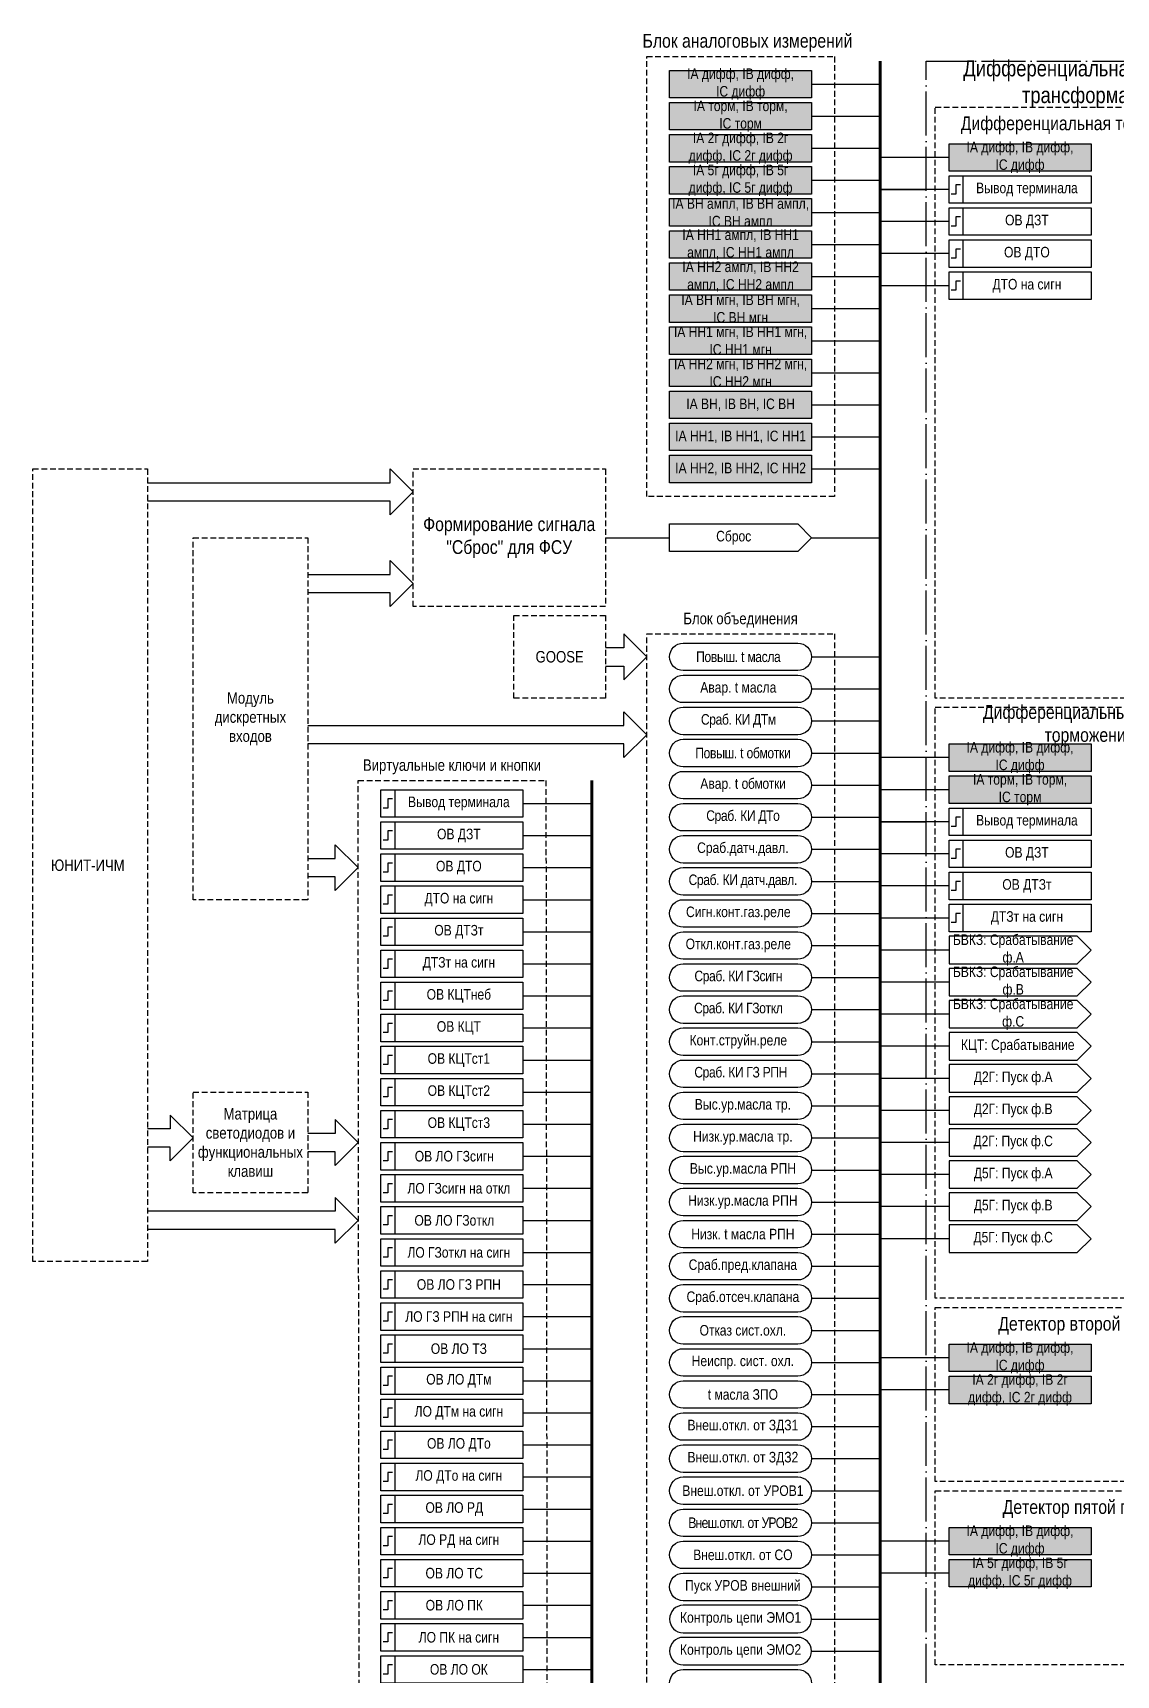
# Model space of a CAD drawing. Header units: millimetres. Extents: x -1361 to 2220, y 0 to 841.
# Drawn here: x -1361 to -1124.5, y 378.7 to 737.2 of the extents above; entities that cross this region are included whole.
import ezdxf

# ---------------------------------------------------------------- set-up
doc = ezdxf.new("R2010")
doc.units = ezdxf.units.MM
doc.linetypes.add('ACAD_ISO04W100', pattern=[30, 24, -3, 0, -3])
doc.linetypes.add('штриховая2', pattern=[0.375, 0.25, -0.125])
doc.layers.add('TEXT', color=7, linetype='Continuous', lineweight=25)
doc.layers.add('Основная', color=7, linetype='Continuous')
doc.styles.add('2.5_Gost_RD', font='ARIALN.TTF', dxfattribs={"height": 2.5})
doc.styles.add('3.5_Gost_RD', font='ARIALN.TTF', dxfattribs={"height": 3.5})

msp = doc.modelspace()

# ---------------------------------------------------------------- hatches: boundary and pattern name
at = {"ltscale": 100, "true_color": 0xef8637}
h = msp.add_hatch(color=30, dxfattribs=at)
h.dxf.hatch_style = 1
h.paths.add_polyline_path([(-1222, 729), (-1191, 729), (-1191, 723), (-1222, 723)])
h = msp.add_hatch(color=30, dxfattribs=at)
h.dxf.hatch_style = 1
h.paths.add_polyline_path([(-1222, 722), (-1191, 722), (-1191, 716), (-1222, 716)])
h = msp.add_hatch(color=30, dxfattribs=at)
h.dxf.hatch_style = 1
h.paths.add_polyline_path([(-1222, 715), (-1191, 715), (-1191, 709), (-1222, 709)])
h = msp.add_hatch(color=30, dxfattribs=at)
h.dxf.hatch_style = 1
h.paths.add_polyline_path([(-1161, 713), (-1130, 713), (-1130, 707), (-1161, 707)])
h = msp.add_hatch(color=30, dxfattribs=at)
h.dxf.hatch_style = 1
h.paths.add_polyline_path([(-1222, 708), (-1191, 708), (-1191, 702), (-1222, 702)])
h = msp.add_hatch(color=30, dxfattribs=at)
h.dxf.hatch_style = 1
h.paths.add_polyline_path([(-1222, 701), (-1191, 701), (-1191, 695), (-1222, 695)])
h = msp.add_hatch(color=30, dxfattribs=at)
h.dxf.hatch_style = 1
h.paths.add_polyline_path([(-1222, 694), (-1191, 694), (-1191, 688), (-1222, 688)])
h = msp.add_hatch(color=30, dxfattribs=at)
h.dxf.hatch_style = 1
h.paths.add_polyline_path([(-1222, 687), (-1191, 687), (-1191, 681), (-1222, 681)])
h = msp.add_hatch(color=30, dxfattribs=at)
h.dxf.hatch_style = 1
h.paths.add_polyline_path([(-1222, 680), (-1191, 680), (-1191, 674), (-1222, 674)])
h = msp.add_hatch(color=30, dxfattribs=at)
h.dxf.hatch_style = 1
h.paths.add_polyline_path([(-1222, 673), (-1191, 673), (-1191, 667), (-1222, 667)])
h = msp.add_hatch(color=30, dxfattribs=at)
h.dxf.hatch_style = 1
h.paths.add_polyline_path([(-1222, 666), (-1191, 666), (-1191, 660), (-1222, 660)])
h = msp.add_hatch(color=30, dxfattribs=at)
h.dxf.hatch_style = 1
h.paths.add_polyline_path([(-1222, 659), (-1191, 659), (-1191, 653), (-1222, 653)])
h = msp.add_hatch(color=30, dxfattribs=at)
h.dxf.hatch_style = 1
h.paths.add_polyline_path([(-1222, 652), (-1191, 652), (-1191, 646), (-1222, 646)])
h = msp.add_hatch(color=30, dxfattribs=at)
h.dxf.hatch_style = 1
h.paths.add_polyline_path([(-1222, 645), (-1191, 645), (-1191, 639), (-1222, 639)])
h = msp.add_hatch(color=30, dxfattribs=at)
h.dxf.hatch_style = 1
h.paths.add_polyline_path([(-1161, 582), (-1130, 582), (-1130, 576), (-1161, 576)])
h = msp.add_hatch(color=30, dxfattribs=at)
h.dxf.hatch_style = 1
h.paths.add_polyline_path([(-1161, 575), (-1130, 575), (-1130, 569), (-1161, 569)])
h = msp.add_hatch(color=30, dxfattribs=at)
h.dxf.hatch_style = 1
h.paths.add_polyline_path([(-1161, 451), (-1130, 451), (-1130, 445), (-1161, 445)])
h = msp.add_hatch(color=30, dxfattribs=at)
h.dxf.hatch_style = 1
h.paths.add_polyline_path([(-1161, 444), (-1130, 444), (-1130, 438), (-1161, 438)])
h = msp.add_hatch(color=30, dxfattribs=at)
h.dxf.hatch_style = 1
h.paths.add_polyline_path([(-1161, 411), (-1130, 411), (-1130, 405), (-1161, 405)])
h = msp.add_hatch(color=30, dxfattribs=at)
h.dxf.hatch_style = 1
h.paths.add_polyline_path([(-1161, 404), (-1130, 404), (-1130, 398), (-1161, 398)])

# ---------------------------------------------------------------- linework, layer by layer
at = {"lineweight": 100, "ltscale": 100}
for p, q in [((-1176, 731), (-1176, 55)), ((-1239, 574), (-1239, 138))]:
    msp.add_line(p, q, dxfattribs=at)
at = {"ltscale": 100}
for p, q in [((-1191, 726), (-1176, 726)), ((-1191, 719), (-1176, 719)), ((-1191, 712), (-1176, 712)), ((-1161, 710), (-1176, 710)), ((-1191, 705), (-1176, 705)), ((-1161, 703), (-1176, 703)), ((-1176, 703), (-1166, 703)), ((-1191, 698), (-1176, 698)), ((-1161, 696), (-1176, 696)), ((-1191, 691), (-1176, 691)), ((-1161, 689), (-1176, 689)), ((-1191, 684), (-1176, 684)), ((-1161, 682), (-1176, 682)), ((-1191, 677), (-1176, 677)), ((-1191, 670), (-1176, 670)), ((-1191, 663), (-1176, 663)), ((-1191, 656), (-1176, 656)), ((-1191, 649), (-1176, 649)), ((-1191, 642), (-1176, 642)), ((-1191, 627), (-1176, 627)), ((-1191, 601), (-1176, 601)), ((-1191, 594), (-1176, 594)), ((-1191, 587), (-1176, 587)), ((-1191, 580), (-1176, 580)), ((-1161, 579), (-1176, 579)), ((-1191, 573), (-1176, 573)), ((-1161, 572), (-1176, 572)), ((-1254, 569), (-1239, 569)), ((-1191, 566), (-1176, 566)), ((-1161, 565), (-1176, 565)), ((-1176, 565), (-1166, 565)), ((-1254, 562), (-1239, 562)), ((-1191, 559), (-1176, 559)), ((-1161, 558), (-1176, 558)), ((-1254, 555), (-1239, 555)), ((-1191, 552), (-1176, 552)), ((-1161, 551), (-1176, 551)), ((-1254, 548), (-1239, 548)), ((-1191, 545), (-1176, 545)), ((-1161, 544), (-1176, 544)), ((-1254, 541), (-1239, 541)), ((-1191, 538), (-1176, 538)), ((-1161, 537), (-1176, 537)), ((-1254, 534), (-1239, 534)), ((-1191, 531), (-1176, 531)), ((-1254, 527), (-1239, 527)), ((-1161, 530), (-1176, 530)), ((-1191, 524), (-1176, 524)), ((-1254, 520), (-1239, 520)), ((-1161, 523), (-1176, 523)), ((-1191, 517), (-1176, 517)), ((-1254, 513), (-1239, 513)), ((-1161, 516), (-1176, 516)), ((-1191, 510), (-1176, 510)), ((-1161, 509), (-1176, 509)), ((-1254, 506), (-1239, 506)), ((-1191, 503), (-1176, 503)), ((-1161, 502), (-1176, 502)), ((-1254, 499), (-1239, 499)), ((-1191, 496), (-1176, 496)), ((-1161, 495), (-1176, 495)), ((-1254, 492), (-1239, 492)), ((-1191, 489), (-1176, 489)), ((-1161, 488), (-1176, 488)), ((-1254, 485), (-1239, 485)), ((-1191, 482), (-1176, 482)), ((-1161, 481), (-1176, 481)), ((-1254, 478), (-1239, 478)), ((-1191, 475), (-1176, 475)), ((-1161, 474), (-1176, 474)), ((-1254, 471), (-1239, 471)), ((-1191, 468), (-1176, 468)), ((-1254, 464), (-1239, 464)), ((-1191, 461), (-1176, 461)), ((-1254, 457), (-1239, 457)), ((-1191, 454), (-1176, 454)), ((-1254, 450), (-1239, 450)), ((-1191, 447), (-1176, 447)), ((-1161, 448), (-1176, 448)), ((-1254, 443), (-1239, 443)), ((-1161, 441), (-1176, 441)), ((-1191, 440), (-1176, 440)), ((-1254, 436), (-1239, 436)), ((-1191, 433), (-1176, 433)), ((-1254, 429), (-1239, 429)), ((-1191, 426), (-1176, 426)), ((-1254, 422), (-1239, 422)), ((-1191, 419), (-1176, 419)), ((-1254, 415), (-1239, 415)), ((-1191, 412), (-1176, 412)), ((-1254, 408), (-1239, 408)), ((-1161, 408), (-1176, 408)), ((-1191, 405), (-1176, 405)), ((-1254, 401), (-1239, 401)), ((-1191, 398), (-1176, 398)), ((-1161, 401), (-1176, 401)), ((-1254, 394), (-1239, 394)), ((-1191, 391), (-1176, 391)), ((-1254, 387), (-1239, 387)), ((-1191, 384), (-1176, 384)), ((-1254, 380), (-1239, 380))]:
    msp.add_line(p, q, dxfattribs=at)
at = {"color": 7, "linetype": 'штриховая2', "ltscale": 5}
for points in [[(-1227, 732), (-1186, 732), (-1186, 636), (-1227, 636)], [(-1361, 642), (-1336, 642), (-1336, 469), (-1361, 469)], [(-1278, 642), (-1236, 642), (-1236, 612), (-1278, 612)], [(-1326, 627), (-1301, 627), (-1301, 548), (-1326, 548)], [(-1256, 610), (-1236, 610), (-1236, 592), (-1256, 592)], [(-1227, 606), (-1186, 606), (-1186, 244), (-1227, 244)], [(-1290, 574), (-1249, 574), (-1248.5, 144), (-1289.5, 144)], [(-1326, 506), (-1301, 506), (-1301, 484), (-1326, 484)]]:
    msp.add_lwpolyline(points, close=True, dxfattribs=at)
at = {"ltscale": 100}
for points in [[(-1222, 729), (-1191, 729), (-1191, 723), (-1222, 723)], [(-1222, 722), (-1191, 722), (-1191, 716), (-1222, 716)], [(-1222, 715), (-1191, 715), (-1191, 709), (-1222, 709)], [(-1161, 713), (-1130, 713), (-1130, 707), (-1161, 707)], [(-1222, 708), (-1191, 708), (-1191, 702), (-1222, 702)], [(-1161, 706), (-1158, 706), (-1158, 700), (-1161, 700)], [(-1161, 706), (-1130, 706), (-1130, 700), (-1161, 700)], [(-1222, 701), (-1191, 701), (-1191, 695), (-1222, 695)], [(-1161, 699), (-1158, 699), (-1158, 693), (-1161, 693)], [(-1161, 699), (-1130, 699), (-1130, 693), (-1161, 693)], [(-1222, 694), (-1191, 694), (-1191, 688), (-1222, 688)], [(-1161, 692), (-1158, 692), (-1158, 686), (-1161, 686)], [(-1161, 692), (-1130, 692), (-1130, 686), (-1161, 686)], [(-1222, 687), (-1191, 687), (-1191, 681), (-1222, 681)], [(-1161, 685), (-1158, 685), (-1158, 679), (-1161, 679)], [(-1161, 685), (-1130, 685), (-1130, 679), (-1161, 679)], [(-1222, 680), (-1191, 680), (-1191, 674), (-1222, 674)], [(-1222, 673), (-1191, 673), (-1191, 667), (-1222, 667)], [(-1222, 666), (-1191, 666), (-1191, 660), (-1222, 660)], [(-1222, 659), (-1191, 659), (-1191, 653), (-1222, 653)], [(-1222, 652), (-1191, 652), (-1191, 646), (-1222, 646)], [(-1222, 645), (-1191, 645), (-1191, 639), (-1222, 639)], [(-1161, 582), (-1130, 582), (-1130, 576), (-1161, 576)], [(-1161, 575), (-1130, 575), (-1130, 569), (-1161, 569)], [(-1285, 572), (-1282, 572), (-1282, 566), (-1285, 566)], [(-1285, 572), (-1254, 572), (-1254, 566), (-1285, 566)], [(-1161, 568), (-1158, 568), (-1158, 562), (-1161, 562)], [(-1161, 568), (-1130, 568), (-1130, 562), (-1161, 562)], [(-1285, 565), (-1282, 565), (-1282, 559), (-1285, 559)], [(-1285, 565), (-1254, 565), (-1254, 559), (-1285, 559)], [(-1161, 561), (-1158, 561), (-1158, 555), (-1161, 555)], [(-1161, 561), (-1130, 561), (-1130, 555), (-1161, 555)], [(-1285, 558), (-1282, 558), (-1282, 552), (-1285, 552)], [(-1285, 558), (-1254, 558), (-1254, 552), (-1285, 552)], [(-1161, 554), (-1158, 554), (-1158, 548), (-1161, 548)], [(-1161, 554), (-1130, 554), (-1130, 548), (-1161, 548)], [(-1285, 551), (-1282, 551), (-1282, 545), (-1285, 545)], [(-1285, 551), (-1254, 551), (-1254, 545), (-1285, 545)], [(-1161, 547), (-1158, 547), (-1158, 541), (-1161, 541)], [(-1161, 547), (-1130, 547), (-1130, 541), (-1161, 541)], [(-1285, 544), (-1282, 544), (-1282, 538), (-1285, 538)], [(-1285, 544), (-1254, 544), (-1254, 538), (-1285, 538)], [(-1285, 537), (-1282, 537), (-1282, 531), (-1285, 531)], [(-1285, 537), (-1254, 537), (-1254, 531), (-1285, 531)], [(-1285, 530), (-1282, 530), (-1282, 524), (-1285, 524)], [(-1285, 530), (-1254, 530), (-1254, 524), (-1285, 524)], [(-1285, 523), (-1282, 523), (-1282, 517), (-1285, 517)], [(-1285, 523), (-1254, 523), (-1254, 517), (-1285, 517)], [(-1285, 516), (-1282, 516), (-1282, 510), (-1285, 510)], [(-1285, 516), (-1254, 516), (-1254, 510), (-1285, 510)], [(-1285, 509), (-1282, 509), (-1282, 503), (-1285, 503)], [(-1285, 509), (-1254, 509), (-1254, 503), (-1285, 503)], [(-1285, 502), (-1282, 502), (-1282, 496), (-1285, 496)], [(-1285, 502), (-1254, 502), (-1254, 496), (-1285, 496)], [(-1285, 495), (-1282, 495), (-1282, 489), (-1285, 489)], [(-1285, 495), (-1254, 495), (-1254, 489), (-1285, 489)], [(-1285, 488), (-1282, 488), (-1282, 482), (-1285, 482)], [(-1285, 488), (-1254, 488), (-1254, 482), (-1285, 482)], [(-1285, 481), (-1282, 481), (-1282, 475), (-1285, 475)], [(-1285, 481), (-1254, 481), (-1254, 475), (-1285, 475)], [(-1285, 474), (-1282, 474), (-1282, 468), (-1285, 468)], [(-1285, 474), (-1254, 474), (-1254, 468), (-1285, 468)], [(-1285, 467), (-1282, 467), (-1282, 461), (-1285, 461)], [(-1285, 467), (-1254, 467), (-1254, 461), (-1285, 461)], [(-1285, 460), (-1282, 460), (-1282, 454), (-1285, 454)], [(-1285, 460), (-1254, 460), (-1254, 454), (-1285, 454)], [(-1285, 453), (-1282, 453), (-1282, 447), (-1285, 447)], [(-1285, 453), (-1254, 453), (-1254, 447), (-1285, 447)], [(-1161, 451), (-1130, 451), (-1130, 445), (-1161, 445)], [(-1285, 446), (-1282, 446), (-1282, 440), (-1285, 440)], [(-1285, 446), (-1254, 446), (-1254, 440), (-1285, 440)], [(-1161, 444), (-1130, 444), (-1130, 438), (-1161, 438)], [(-1285, 439), (-1282, 439), (-1282, 433), (-1285, 433)], [(-1285, 439), (-1254, 439), (-1254, 433), (-1285, 433)], [(-1285, 432), (-1282, 432), (-1282, 426), (-1285, 426)], [(-1285, 432), (-1254, 432), (-1254, 426), (-1285, 426)], [(-1285, 425), (-1282, 425), (-1282, 419), (-1285, 419)], [(-1285, 425), (-1254, 425), (-1254, 419), (-1285, 419)], [(-1285, 418), (-1282, 418), (-1282, 412), (-1285, 412)], [(-1285, 418), (-1254, 418), (-1254, 412), (-1285, 412)], [(-1285, 411), (-1282, 411), (-1282, 405), (-1285, 405)], [(-1285, 411), (-1254, 411), (-1254, 405), (-1285, 405)], [(-1161, 411), (-1130, 411), (-1130, 405), (-1161, 405)], [(-1285, 404), (-1282, 404), (-1282, 398), (-1285, 398)], [(-1285, 404), (-1254, 404), (-1254, 398), (-1285, 398)], [(-1161, 404), (-1130, 404), (-1130, 398), (-1161, 398)], [(-1285, 397), (-1282, 397), (-1282, 391), (-1285, 391)], [(-1285, 397), (-1254, 397), (-1254, 391), (-1285, 391)], [(-1285, 390), (-1282, 390), (-1282, 384), (-1285, 384)], [(-1285, 390), (-1254, 390), (-1254, 384), (-1285, 384)], [(-1285, 383), (-1282, 383), (-1282, 377), (-1285, 377)], [(-1285, 383), (-1254, 383), (-1254, 377), (-1285, 377)]]:
    msp.add_lwpolyline(points, close=True, dxfattribs=at)
at = {"color": 251, "linetype": 'ACAD_ISO04W100', "lineweight": 30, "ltscale": 0.4, "true_color": 0x58595b}
msp.add_lwpolyline([(-1166, 731), (-1081, 731), (-1081, 255), (-1166, 255)], close=True, dxfattribs=at)
at = {"linetype": 'штриховая2', "ltscale": 5}
for points in [[(-1164, 721), (-1083, 721), (-1083, 592), (-1164, 592)], [(-1164, 590), (-1083, 590), (-1083, 461), (-1164, 461)], [(-1164, 459), (-1083, 459), (-1083, 421), (-1164, 421)], [(-1164, 419), (-1083, 419), (-1083, 381), (-1164, 381)]]:
    msp.add_lwpolyline(points, close=True, dxfattribs=at)
at = {"lineweight": 30, "ltscale": 100}
for points in [[(-1158.5, 704), (-1159.5, 704), (-1159.5, 702), (-1160.5, 702)], [(-1158.5, 697), (-1159.5, 697), (-1159.5, 695), (-1160.5, 695)], [(-1158.5, 690), (-1159.5, 690), (-1159.5, 688), (-1160.5, 688)], [(-1158.5, 683), (-1159.5, 683), (-1159.5, 681), (-1160.5, 681)], [(-1282.5, 570), (-1283.5, 570), (-1283.5, 568), (-1284.5, 568)], [(-1282.5, 563), (-1283.5, 563), (-1283.5, 561), (-1284.5, 561)], [(-1158.5, 566), (-1159.5, 566), (-1159.5, 564), (-1160.5, 564)], [(-1282.5, 556), (-1283.5, 556), (-1283.5, 554), (-1284.5, 554)], [(-1158.5, 559), (-1159.5, 559), (-1159.5, 557), (-1160.5, 557)], [(-1158.5, 552), (-1159.5, 552), (-1159.5, 550), (-1160.5, 550)], [(-1282.5, 549), (-1283.5, 549), (-1283.5, 547), (-1284.5, 547)], [(-1158.5, 545), (-1159.5, 545), (-1159.5, 543), (-1160.5, 543)], [(-1282.5, 542), (-1283.5, 542), (-1283.5, 540), (-1284.5, 540)], [(-1282.5, 535), (-1283.5, 535), (-1283.5, 533), (-1284.5, 533)], [(-1282.5, 528), (-1283.5, 528), (-1283.5, 526), (-1284.5, 526)], [(-1282.5, 521), (-1283.5, 521), (-1283.5, 519), (-1284.5, 519)], [(-1282.5, 514), (-1283.5, 514), (-1283.5, 512), (-1284.5, 512)], [(-1282.5, 507), (-1283.5, 507), (-1283.5, 505), (-1284.5, 505)], [(-1282.5, 500), (-1283.5, 500), (-1283.5, 498), (-1284.5, 498)], [(-1282.5, 493), (-1283.5, 493), (-1283.5, 491), (-1284.5, 491)], [(-1282.5, 486), (-1283.5, 486), (-1283.5, 484), (-1284.5, 484)], [(-1282.5, 479), (-1283.5, 479), (-1283.5, 477), (-1284.5, 477)], [(-1282.5, 472), (-1283.5, 472), (-1283.5, 470), (-1284.5, 470)], [(-1282.5, 465), (-1283.5, 465), (-1283.5, 463), (-1284.5, 463)], [(-1282.5, 458), (-1283.5, 458), (-1283.5, 456), (-1284.5, 456)], [(-1282.5, 451), (-1283.5, 451), (-1283.5, 449), (-1284.5, 449)], [(-1282.5, 444), (-1283.5, 444), (-1283.5, 442), (-1284.5, 442)], [(-1282.5, 437), (-1283.5, 437), (-1283.5, 435), (-1284.5, 435)], [(-1282.5, 430), (-1283.5, 430), (-1283.5, 428), (-1284.5, 428)], [(-1282.5, 423), (-1283.5, 423), (-1283.5, 421), (-1284.5, 421)], [(-1282.5, 416), (-1283.5, 416), (-1283.5, 414), (-1284.5, 414)], [(-1282.5, 409), (-1283.5, 409), (-1283.5, 407), (-1284.5, 407)], [(-1282.5, 402), (-1283.5, 402), (-1283.5, 400), (-1284.5, 400)], [(-1282.5, 395), (-1283.5, 395), (-1283.5, 393), (-1284.5, 393)], [(-1282.5, 388), (-1283.5, 388), (-1283.5, 386), (-1284.5, 386)], [(-1282.5, 381), (-1283.5, 381), (-1283.5, 379), (-1284.5, 379)]]:
    msp.add_lwpolyline(points, dxfattribs=at)
at = {"ltscale": 100}
for points in [[(-1336, 639), (-1283, 639), (-1283, 642), (-1278, 637), (-1283, 632), (-1283, 635), (-1336, 635)], [(-1222, 630), (-1194, 630), (-1191, 627), (-1194, 624), (-1222, 624), (-1222, 630)], [(-1236, 627), (-1222, 627)], [(-1301, 619), (-1283, 619), (-1283, 622), (-1278, 617), (-1283, 612), (-1283, 615), (-1301, 615)], [(-1236, 599), (-1232, 599), (-1232, 596), (-1227, 601), (-1232, 606), (-1232, 603), (-1236, 603)], [(-1301, 586), (-1232, 586), (-1232, 589), (-1227, 584), (-1232, 579), (-1232, 582), (-1301, 582)], [(-1301, 557), (-1295, 557), (-1295, 560), (-1290, 555), (-1295, 550), (-1295, 553), (-1301, 553)], [(-1326, 496), (-1331, 501), (-1331, 498), (-1336, 498)], [(-1290, 495), (-1295, 500), (-1295, 497), (-1301, 497)], [(-1326, 496), (-1331, 491), (-1331, 494), (-1336, 494)], [(-1290, 495), (-1295, 490), (-1295, 493), (-1301, 493)], [(-1290, 478), (-1295, 483), (-1295, 480), (-1336, 480)], [(-1290, 478), (-1295, 473), (-1295, 476), (-1336, 476)]]:
    msp.add_lwpolyline(points, dxfattribs=at)
for points in [[(-1219, 598, -1), (-1219, 604), (-1194, 604, -1), (-1194, 598)], [(-1219, 591, -1), (-1219, 597), (-1194, 597, -1), (-1194, 591)], [(-1219, 584, -1), (-1219, 590), (-1194, 590, -1), (-1194, 584)], [(-1219, 577, -1), (-1219, 583), (-1194, 583, -1), (-1194, 577)], [(-1219, 570, -1), (-1219, 576), (-1194, 576, -1), (-1194, 570)], [(-1219, 563, -1), (-1219, 569), (-1194, 569, -1), (-1194, 563)], [(-1219, 556, -1), (-1219, 562), (-1194, 562, -1), (-1194, 556)], [(-1219, 549, -1), (-1219, 555), (-1194, 555, -1), (-1194, 549)], [(-1219, 542, -1), (-1219, 548), (-1194, 548, -1), (-1194, 542)], [(-1219, 535, -1), (-1219, 541), (-1194, 541, -1), (-1194, 535)], [(-1219, 528, -1), (-1219, 534), (-1194, 534, -1), (-1194, 528)], [(-1219, 521, -1), (-1219, 527), (-1194, 527, -1), (-1194, 521)], [(-1219, 514, -1), (-1219, 520), (-1194, 520, -1), (-1194, 514)], [(-1219, 507, -1), (-1219, 513), (-1194, 513, -1), (-1194, 507)], [(-1219, 500, -1), (-1219, 506), (-1194, 506, -1), (-1194, 500)], [(-1219, 493, -1), (-1219, 499), (-1194, 499, -1), (-1194, 493)], [(-1219, 486, -1), (-1219, 492), (-1194, 492, -1), (-1194, 486)], [(-1219, 479, -1), (-1219, 485), (-1194, 485, -1), (-1194, 479)], [(-1219, 472, -1), (-1219, 478), (-1194, 478, -1), (-1194, 472)], [(-1219, 465, -1), (-1219, 471), (-1194, 471, -1), (-1194, 465)], [(-1219, 458, -1), (-1219, 464), (-1194, 464, -1), (-1194, 458)], [(-1219, 451, -1), (-1219, 457), (-1194, 457, -1), (-1194, 451)], [(-1219, 444, -1), (-1219, 450), (-1194, 450, -1), (-1194, 444)], [(-1219, 437, -1), (-1219, 443), (-1194, 443, -1), (-1194, 437)], [(-1219, 430, -1), (-1219, 436), (-1194, 436, -1), (-1194, 430)], [(-1219, 423, -1), (-1219, 429), (-1194, 429, -1), (-1194, 423)], [(-1219, 416, -1), (-1219, 422), (-1194, 422, -1), (-1194, 416)], [(-1219, 409, -1), (-1219, 415), (-1194, 415, -1), (-1194, 409)], [(-1219, 402, -1), (-1219, 408), (-1194, 408, -1), (-1194, 402)], [(-1219, 395, -1), (-1219, 401), (-1194, 401, -1), (-1194, 395)], [(-1219, 388), (-1194, 388, 1), (-1194, 394), (-1219, 394, 1)], [(-1219, 381), (-1194, 381, 1), (-1194, 387), (-1219, 387, 1)], [(-1219, 374, -1), (-1219, 380), (-1194, 380, -1), (-1194, 374)]]:
    msp.add_lwpolyline(points, format="xyb", close=True, dxfattribs=at)
at = {"layer": 'Основная', "ltscale": 100}
for points in [[(-1161, 540), (-1161, 534), (-1133, 534), (-1130, 537), (-1133, 540)], [(-1161, 533), (-1161, 527), (-1133, 527), (-1130, 530), (-1133, 533)], [(-1161, 526), (-1161, 520), (-1133, 520), (-1130, 523), (-1133, 526)], [(-1161, 519), (-1161, 513), (-1133, 513), (-1130, 516), (-1133, 519)], [(-1161, 512), (-1161, 506), (-1133, 506), (-1130, 509), (-1133, 512)], [(-1161, 505), (-1161, 499), (-1133, 499), (-1130, 502), (-1133, 505)], [(-1161, 498), (-1161, 492), (-1133, 492), (-1130, 495), (-1133, 498)], [(-1161, 491), (-1161, 485), (-1133, 485), (-1130, 488), (-1133, 491)], [(-1161, 484), (-1161, 478), (-1133, 478), (-1130, 481), (-1133, 484)], [(-1161, 477), (-1161, 471), (-1133, 471), (-1130, 474), (-1133, 477)]]:
    msp.add_lwpolyline(points, close=True, dxfattribs=at)

# ---------------------------------------------------------------- texts
at = {"color": 30, "ltscale": 100, "true_color": 0xef8637, "attachment_point": 5, "style": '3.5_Gost_RD'}
for s, insert, char_height, width in [('Дифференциальная токовая защита трансформатора (ДЗТ)', (-1123.5, 726), 3.5, 85), ('Дифференциальная токовая отсечка (ДТО)', (-1123.5, 717), 3, 81), ('Дифференциальный токовый орган с торможением (ДТЗт)', (-1123.5, 586), 3, 81), ('Детектор второй гармоники (Д2Г)', (-1123.5, 455), 3, 81), ('Детектор пятой гармоники (Д5Г)', (-1123.5, 415), 3, 81)]:
    msp.add_mtext(s, dxfattribs=dict(at, insert=insert, char_height=char_height, width=width))
at = {"color": 0, "ltscale": 100, "char_height": 2.3, "attachment_point": 5, "style": '2.5_Gost_RD'}
for s, insert, width in [('{\\C256;IA дифф, IB дифф, IC дифф}', (-1206.5, 726), 23.725), ('{\\C256;IA торм, IB торм, IC торм}', (-1206.5, 719), 20.7005), ('{\\C256;IA 2г дифф, IB 2г дифф, IC 2г дифф}', (-1206.5, 712), 29.1365), ('{\\C256;IA дифф, IB дифф, IC дифф}', (-1145.5, 710), 23.725), ('{\\C256;IA 5г дифф, IB 5г дифф, IC 5г дифф}', (-1206.5, 705), 29.1365), ('{\\C256;Вывод терминала}', (-1144, 703), 28), ('{\\C256;IA ВН ампл, IB ВН ампл, IC ВН ампл}', (-1206.5, 698), 31), ('{\\C256;IA НН1 ампл, IB НН1 ампл, IC НН1 ампл}', (-1206.5, 691), 31.5052), ('{\\C256;IA НН2 ампл, IB НН2 ампл, IC НН2 ампл}', (-1206.5, 684), 31.5052), ('{\\C256;ДТО на сигн}', (-1144, 682), 28), ('{\\C256;IA ВН мгн, IB ВН мгн, IC ВН мгн}', (-1206.5, 677), 26.1583), ('{\\C256;IA НН1 мгн, IB НН1 мгн, IC НН1 мгн}', (-1206.5, 670), 29.86), ('{\\C256;IA НН2 мгн, IB НН2 мгн, IC НН2 мгн}', (-1206.5, 663), 29.86), ('{\\C256;IA ВН, IB ВН, IC ВН}', (-1206.5, 656), 31), ('{\\C256;IA НН1, IB НН1, IC НН1}', (-1206.5, 649), 31), ('{\\C256;IA НН2, IB НН2, IC НН2}', (-1206.5, 642), 31), ('{\\C256;IA дифф, IB дифф, IC дифф}', (-1145.5, 579), 23.725), ('{\\C256;IA торм, IB торм, IC торм}', (-1145.5, 572), 20.7005), ('{\\C256;Вывод терминала}', (-1144, 565), 28), ('{\\C256;ДТЗт на сигн}', (-1144, 544), 28), ('{\\C256;ОВ ЛО ТЗ}', (-1268, 450), 28), ('{\\C256;IA дифф, IB дифф, IC дифф}', (-1145.5, 448), 23.725), ('{\\C256;ОВ ЛО ДТм}', (-1268, 443), 28), ('{\\C256;IA 2г дифф, IB 2г дифф, IC 2г дифф}', (-1145.5, 441), 29.1365), ('{\\C256;ЛО ДТм на сигн}', (-1268, 436), 28), ('{\\C256;ОВ ЛО ДТо}', (-1268, 429), 28), ('{\\C256;ЛО ДТо на сигн}', (-1268, 422), 28), ('{\\C256;ОВ ЛО РД}', (-1269, 415), 28), ('{\\C256;ЛО РД на сигн}', (-1268, 408), 28), ('{\\C256;IA дифф, IB дифф, IC дифф}', (-1145.5, 408), 23.725), ('{\\C256;ОВ ЛО ТС}', (-1269, 401), 28), ('{\\C256;IA 5г дифф, IB 5г дифф, IC 5г дифф}', (-1145.5, 401), 29.1365), ('{\\C256;ОВ ЛО ПК}', (-1269, 394), 28), ('{\\C256;ЛО ПК на сигн}', (-1268, 387), 28), ('{\\C256;ОВ ЛО ОК}', (-1268, 380), 28)]:
    msp.add_mtext(s, dxfattribs=dict(at, insert=insert, width=width))
at = {"ltscale": 100, "attachment_point": 5, "style": '2.5_Gost_RD'}
for s, insert, char_height, width in [('Сброс', (-1208, 627), 2.3, 28), ('Блок объединения', (-1206.5, 609), 2.5, 41), ('GOOSE', (-1246, 601), 2.5, 20), ('Модуль дискретных входов', (-1313.5, 587.5), 2.5, 25), ('Виртуальные ключи и кнопки', (-1269.5, 577), 2.5, 41), ('ЮНИТ-ИЧМ', (-1349, 555.5), 2.5, 24), ('ДТО на сигн', (-1268, 548), 2.3, 28), ('ДТЗт на сигн', (-1268, 534), 2.3, 28), ('\\A1;Конт.струйн.реле', (-1207, 517), 2.3, 31), ('\\A1;{\\T0.95;Сраб. КИ ГЗ РПН}', (-1206.5, 510), 2.3, 31), ('Матрица светодиодов и функциональных клавиш', (-1313.5, 495), 2.5, 25), ('\\A1;Выс.ур.масла тр.', (-1206, 503), 2.3, 31), ('\\A1;Низк.ур.масла тр.', (-1206, 496), 2.3, 29.7748), ('\\A1;Выс.ур.масла РПН', (-1206, 489), 2.3, 31), ('\\A1;Низк.ур.масла РПН', (-1206, 482), 2.3, 29.7748), ('\\A1;Низк. t масла РПН', (-1206, 475), 2.3, 29.7748), ('\\A1;Сраб.пред.клапана', (-1206, 468), 2.3, 31), ('\\A1;Сраб.отсеч.клапана', (-1206, 461), 2.3, 31), ('\\A1;Отказ сист.охл.', (-1206, 454), 2.3, 31), ('\\A1;Неиспр. сист. охл.', (-1206, 447), 2.3, 29.7748), ('Внеш.откл. от ЗДЗ1', (-1206, 433), 2.3, 28.7717), ('Внеш.откл. от ЗДЗ2', (-1206, 426), 2.3, 28.4003), ('Внеш.откл. от УРОВ1', (-1206, 419), 2.3, 29.0175), ('{\\T0.9;Внеш.откл. от УРОВ2}', (-1206, 412), 2.3, 29.0175), ('Внеш.откл. от СО', (-1206, 405), 2.3, 29.0175), ('Пуск УРОВ внешний', (-1206, 398), 2.3, 31)]:
    msp.add_mtext(s, dxfattribs=dict(at, insert=insert, char_height=char_height, width=width))
at = {"layer": 'TEXT', "ltscale": 100, "attachment_point": 5, "style": '2.5_Gost_RD'}
for s, insert, char_height, width in [('Блок аналоговых измерений', (-1205, 735), 3, 46.1947), ('Формирование сигнала "Сброс" для ФСУ', (-1257, 627), 3, 42), ('\\A1;{\\T0.95;Повыш. t масла }', (-1207, 601), 2.3, 31), ('\\A1;Авар. t масла', (-1207, 594), 2.3, 31), ('\\A1;{\\T0.95;Сраб. КИ ДТм}', (-1207, 587), 2.3, 31), ('\\A1;{\\T0.95;Повыш. t обмотки}', (-1206, 580), 2.3, 31), ('\\A1;Авар. t {\\T0.95;обмотки}', (-1206, 573), 2.3, 31), ('\\A1;{\\T0.95;Сраб. КИ ДТо}', (-1206, 566), 2.3, 31), ('ОВ ДЗТ', (-1268, 562), 2.3, 28), ('\\A1;Сраб.д{\\T0.95;а}тч.давл.', (-1206, 559), 2.3, 31), ('\\A1;{\\T0.95;Сраб. КИ датч.давл.}', (-1206, 552), 2.3, 31), ('\\A1;Сигн.конт.газ.реле', (-1207, 545), 2.3, 31), ('\\A1;Откл.конт.газ.реле', (-1207, 538), 2.3, 31), ('\\A1;{\\T0.95;Сраб. КИ ГЗсигн}', (-1207, 531), 2.3, 31), ('\\A1;{\\T0.95;Сраб. КИ ГЗоткл}', (-1207, 524), 2.3, 31), ('\\A1;t масла ЗПО', (-1206, 440), 2.3, 31), ('Контроль цепи ЭМО1', (-1206.5, 391), 2.3, 31), ('Контроль цепи ЭМО2', (-1206.5, 384), 2.3, 31)]:
    msp.add_mtext(s, dxfattribs=dict(at, insert=insert, char_height=char_height, width=width))
at = {"layer": 'TEXT', "color": 0, "ltscale": 100, "char_height": 2.3, "width": 28, "attachment_point": 5, "style": '2.5_Gost_RD'}
for s, insert in [('{\\C256;ОВ ДЗТ}', (-1144, 696)), ('{\\C256;Вывод терминала}', (-1268, 569)), ('{\\C256;ОВ ДЗТ}', (-1144, 558)), ('{\\C256;ОВ ЛО ГЗсигн}', (-1269, 492)), ('{\\C256;ЛО ГЗсигн на откл}', (-1268, 485)), ('{\\C256;ОВ ЛО ГЗоткл}', (-1269, 478)), ('{\\C256;ЛО ГЗоткл на сигн}', (-1268, 471)), ('{\\C256;ОВ ЛО ГЗ РПН}', (-1268, 464)), ('{\\C256;ЛО ГЗ РПН на сигн}', (-1268, 457))]:
    msp.add_mtext(s, dxfattribs=dict(at, insert=insert))
at = {"layer": 'Основная', "color": 0, "ltscale": 100, "char_height": 2.3, "attachment_point": 5, "style": '2.5_Gost_RD'}
for s, insert, width in [('{\\C256;ОВ ДТО}', (-1144, 689), 28), ('{\\C256;ОВ ДТЗт}', (-1144, 551), 28), ('{\\C256;БВКЗ: Срабатывание ф.А}', (-1147, 537), 28), ('{\\C256;БВКЗ: Срабатывание ф.В}', (-1147, 530), 28), ('{\\C256;БВКЗ: Срабатывание ф.С}', (-1147, 523), 28), ('{\\C256;ОВ КЦТ}', (-1268, 520), 28), ('{\\C256;КЦТ: Срабатывание}', (-1146, 516), 26.5083), ('{\\C256;ОВ КЦТст1}', (-1268, 513), 28), ('{\\C256;Д2Г: Пуск ф.А}', (-1147, 509), 28), ('{\\C256;ОВ КЦТст2}', (-1268, 506), 28), ('{\\C256;Д2Г: Пуск ф.B}', (-1147, 502), 28), ('{\\C256;ОВ КЦТст3}', (-1268, 499), 28), ('{\\C256;Д2Г: Пуск ф.C}', (-1147, 495), 28), ('{\\C256;Д5Г: Пуск ф.А}', (-1147, 488), 28), ('{\\C256;Д5Г: Пуск ф.B}', (-1147, 481), 28), ('{\\C256;Д5Г: Пуск ф.C}', (-1147, 474), 28)]:
    msp.add_mtext(s, dxfattribs=dict(at, insert=insert, width=width))
at = {"layer": 'Основная', "ltscale": 100, "char_height": 2.3, "width": 28, "attachment_point": 5, "style": '2.5_Gost_RD'}
for s, insert in [('ОВ ДТО', (-1268, 555)), ('ОВ ДТЗт', (-1268, 541)), ('ОВ КЦТнеб', (-1268, 527))]:
    msp.add_mtext(s, dxfattribs=dict(at, insert=insert))

doc.saveas('drawing.dxf')
